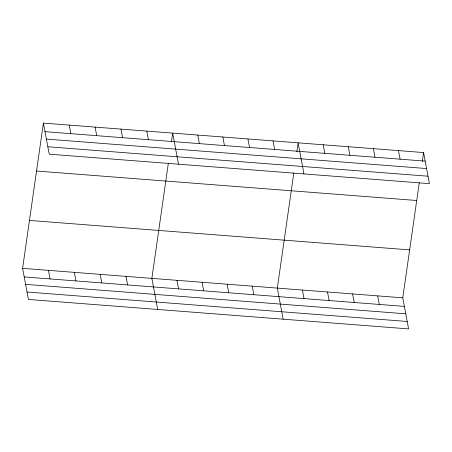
<?xml version="1.0" encoding="UTF-8"?>
<svg xmlns="http://www.w3.org/2000/svg" width="452" height="452" viewBox="0 0 452 452"><rect width="100%" height="100%" fill="white"/><g stroke="black" fill="none" stroke-linecap="round" stroke-linejoin="round"><path stroke-width="0.68" d="M419.27 182.687L402.777 297.823L408.597 328.903L28.419 299.444L22.6 268.358L43.403 123.097L423.58 152.556L429.4 183.642L49.223 154.177L43.403 123.097M168.347 163.245L151.861 278.375L157.68 309.456M171.387 142.018L172.664 133.114L178.483 164.195M293.811 172.969L277.319 288.099L283.138 319.18M296.851 151.736L298.122 142.838L303.942 173.918M422.309 161.46L423.58 152.556M45.008 131.662L425.185 161.121M46.398 139.092L426.575 168.551M47.827 146.747L428.01 176.207M36.539 171.031L416.716 200.496M29.465 220.423L409.648 249.883M22.6 268.358L402.777 297.823M24.205 276.923L404.382 306.383M25.594 284.353L405.772 313.812M27.024 292.009L407.207 321.474M398.489 150.612L400.093 159.177M373.397 148.668L375.002 157.234M377.686 295.874L379.29 304.439M348.306 146.725L349.91 155.29M352.594 293.93L354.198 302.495M323.214 144.781L324.818 153.347M327.502 291.986L329.107 300.552M302.411 290.043L304.015 298.608M273.031 140.894L274.635 149.454M247.939 138.945L249.544 147.51M252.227 286.156L253.832 294.715M222.847 137.001L224.452 145.567M227.136 284.212L228.74 292.772M197.756 135.058L199.36 143.623M202.044 282.263L203.649 290.828M176.952 280.319L178.557 288.885M146.81 131.108L148.414 139.674M120.961 129.108L122.565 137.674M126.006 276.375L127.611 284.935M95.106 127.102L96.711 135.668M100.158 274.37L101.756 282.935M69.258 125.102L70.857 133.662M74.303 272.364L75.908 280.929M48.454 270.364L50.053 278.929"/></g></svg>
